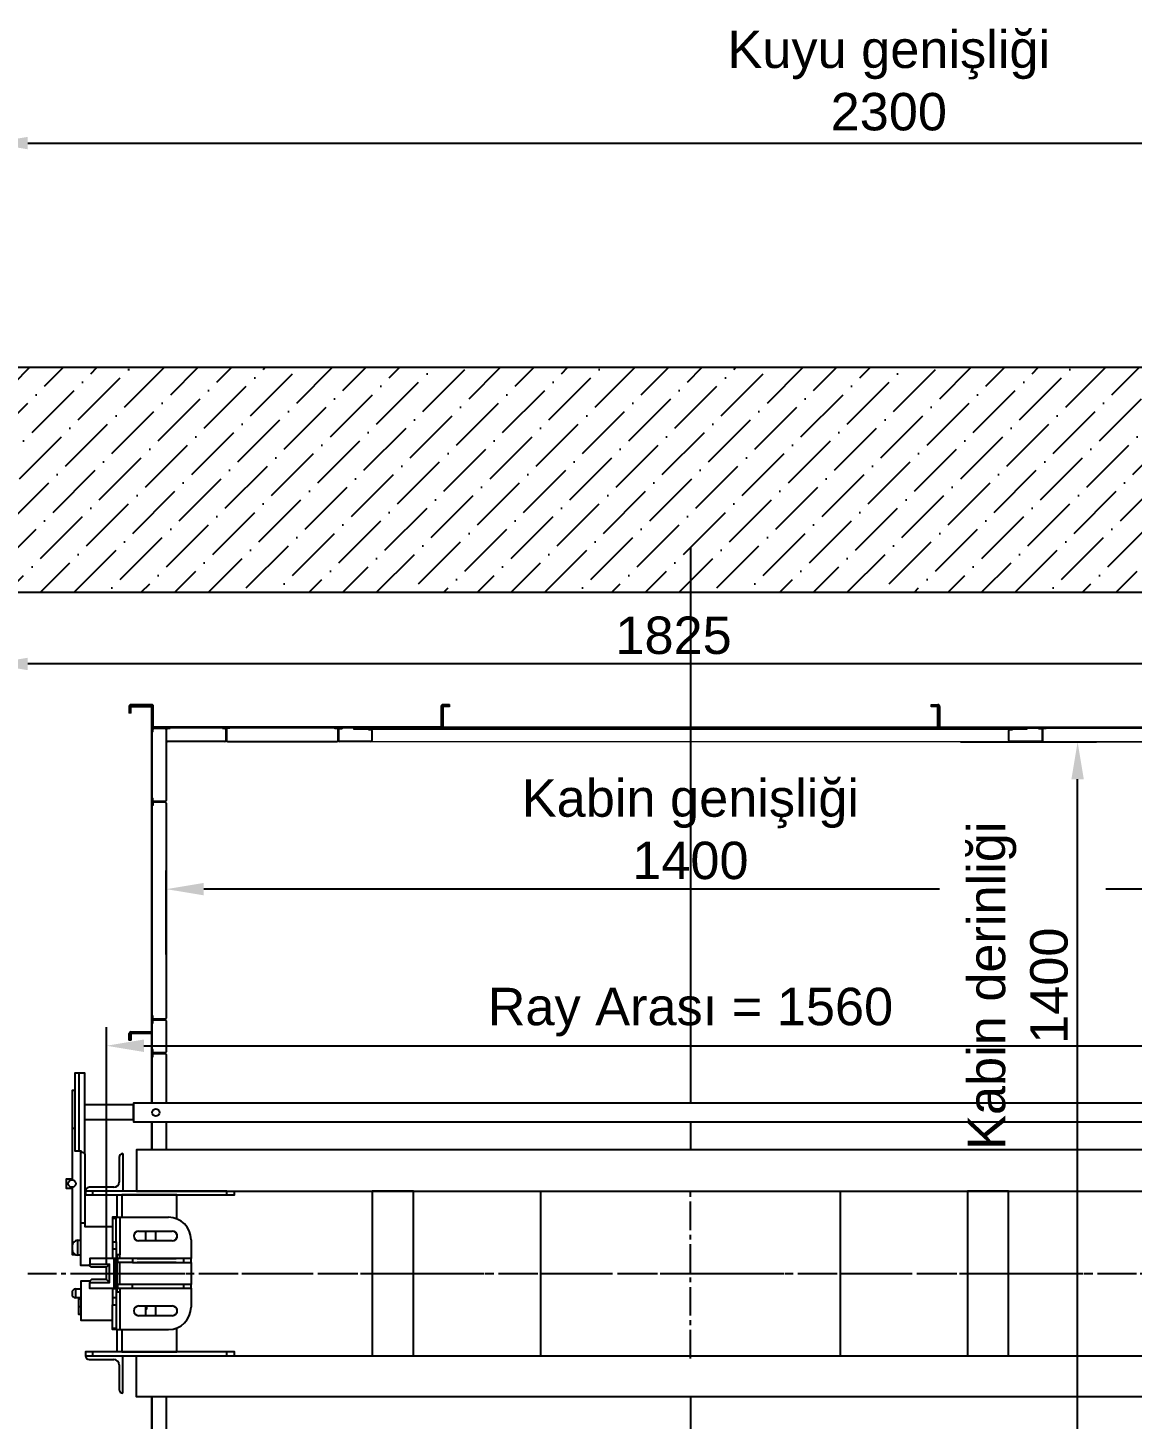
# Model space of a CAD drawing. Header units: millimetres. Extents: x 3597 to 10061, y -6057 to 13883.
# Drawn here: x 4447 to 5922, y 3723 to 5582 of the extents above; entities that cross this region are included whole.
import ezdxf

# ---------------------------------------------------------------- set-up
doc = ezdxf.new("R2010")
doc.units = ezdxf.units.MM
doc.set_wipeout_variables(frame=1)
doc.linetypes.add('CENTER2', pattern=[28.575, 19.05, -3.175, 3.175, -3.175])
doc.linetypes.add('CENTERX2', pattern=[4, 2.5, -0.5, 0.5, -0.5])
for name, color, linetype in [('EKSEN', 253, 'CENTERX2'), ('TAŞIYICI BETONARME', 232, 'Continuous'), ('TUĞLA DUVAR', 251, 'Continuous')]:
    doc.layers.add(name, color=color, linetype=linetype)
doc.styles.get("Standard").update_dxf_attribs({"font": 'arial.ttf'})
doc.dimstyles.new('DimStyleALP', dxfattribs={"dimscale": 20, "dimtxt": 2.5, "dimasz": 2.5, "dimexe": 1.25, "dimexo": 0.625, "dimtad": 1, "dimdsep": 46, "dimtxsty": 'Standard', "dimcen": 2.5, "dimclrd": 60, "dimclre": 60, "dimadec": 0, "dimazin": 0, "dimtfac": 1, "dimtofl": 0, "dimtmove": 0, "dimatfit": 3, "dimfxl": 1, "dimarcsym": 0})
doc.dimstyles.new('M', dxfattribs={"dimscale": 20, "dimtxt": 2.5, "dimasz": 2.5, "dimexe": 1.25, "dimexo": 0.625, "dimtad": 1, "dimdsep": 46, "dimtxsty": 'Standard', "dimcen": 2.5, "dimclrd": 60, "dimclre": 60, "dimadec": 0, "dimazin": 0, "dimtfac": 1, "dimtofl": 0, "dimtmove": 0, "dimatfit": 3, "dimfxl": 1, "dimarcsym": 0})

# ---------------------------------------------------------------- blocks, each defined once
blk = doc.blocks.new('*U62')
blk.add_wipeout([(0, -1.5), (716, -1.518), (716.707, -1.811), (717, -2.518), (717, -29.018), (717.732, -30.786), (719.5, -31.518), (747.5, -31.518), (749.268, -30.786), (750, -29.027), (750, -20.018), (747, -20.018), (747, -27.519), (746.707, -28.226), (746, -28.519), (721, -28.519), (720.293, -28.226), (720, -27.518), (720, 385.982), (720.293, 386.689), (721, 386.982), (747.5, 386.982), (749.268, 387.714), (750, 389.482), (750, 398.482), (747, 398.482), (747, 390.981), (746.707, 390.274), (746, 389.982), (721, 389.982), (720.293, 390.274), (720, 390.987), (720, 1008.982), (720.293, 1009.689), (721, 1009.982), (746, 1009.982), (746.707, 1009.689), (747, 1008.982), (747, 1001.481), (750, 1001.481), (750, 1010.482), (749.268, 1012.249), (747.5, 1012.982), (721, 1012.982), (720.293, 1013.274), (720, 1013.982), (720, 1445.987), (720.293, 1446.689), (721, 1446.982), (746, 1446.981), (746.707, 1446.689), (747, 1445.982), (747, 1438.481), (750, 1438.481), (750, 1447.481), (749.268, 1449.249), (747.5, 1449.981), (719.5, 1449.981), (717.732, 1449.249), (717, 1447.481), (717, 1420.981), (716.707, 1420.274), (716, 1419.982), (334.167, 1420), (333.46, 1420.293), (333.167, 1421), (333.167, 1447.5), (332.434, 1449.268), (330.667, 1450), (321.667, 1450), (321.667, 1447), (329.167, 1447), (329.874, 1446.707), (330.167, 1446), (330.167, 1421), (329.167, 1420), (0, 1420), (-329.167, 1420), (-330.167, 1421), (-330.167, 1446), (-329.874, 1446.707), (-329.167, 1447), (-321.667, 1447), (-321.667, 1450), (-330.667, 1450), (-332.434, 1449.268), (-333.167, 1447.5), (-333.167, 1421), (-333.46, 1420.293), (-334.167, 1420), (-716, 1420.018), (-716.707, 1420.311), (-717, 1421.018), (-717, 1447.518), (-717.732, 1449.286), (-719.5, 1450.018), (-747.5, 1450.018), (-749.268, 1449.286), (-750, 1447.518), (-750, 1438.518), (-747, 1438.518), (-747, 1446.018), (-746.707, 1446.726), (-746, 1447.018), (-721, 1447.018), (-720.293, 1446.726), (-720, 1446.024), (-720, 1014.018), (-720.293, 1013.311), (-721, 1013.018), (-747.5, 1013.018), (-749.268, 1012.286), (-750, 1010.518), (-750, 1001.518), (-747, 1001.518), (-747, 1009.018), (-746.707, 1009.726), (-746, 1010.018), (-721, 1010.018), (-720.293, 1009.726), (-720, 1009.018), (-720, 391.024), (-720.293, 390.311), (-721, 390.018), (-746, 390.018), (-746.707, 390.311), (-747, 391.018), (-747, 398.518), (-750, 398.518), (-750, 389.518), (-749.268, 387.751), (-747.5, 387.018), (-721, 387.018), (-720.293, 386.726), (-720, 386.018), (-720, -27.482), (-720.293, -28.189), (-721, -28.482), (-746, -28.482), (-746.707, -28.189), (-747, -27.482), (-747, -19.981), (-750, -19.981), (-750, -28.99), (-749.268, -30.749), (-747.5, -31.482), (-719.5, -31.482), (-717.732, -30.749), (-717, -28.981), (-717, -2.482), (-716.707, -1.774), (-716, -1.482)])
at = {"color": 7, "linetype": 'Continuous', "lineweight": 15}
for p, q in [((-719.5, 1450.018), (-747.5, 1450.018)), ((-321.667, 1450), (-330.667, 1450)), ((-321.667, 1450), (-321.667, 1448.5)), ((321.667, 1450), (330.667, 1450)), ((321.667, 1448.5), (321.667, 1450)), ((-750, 1447.518), (-750, 1438.518)), ((-748.5, 1438.518), (-750, 1438.518)), ((-748.5, 1447.518), (-748.5, 1438.518)), ((-748.5, 1438.518), (-748.5, 1446.018)), ((-747, 1438.518), (-748.5, 1438.518)), ((-719.5, 1448.518), (-747.5, 1448.518)), ((-747, 1438.518), (-747, 1446.018)), ((-746, 1448.518), (-721, 1448.518)), ((-746, 1447.018), (-721, 1447.018)), ((-720, 1014.018), (-720, 1446.024)), ((-718.5, 1421.018), (-718.5, 1447.518)), ((-717, 1421.018), (-717, 1447.518)), ((-333.167, 1447.5), (-333.167, 1421)), ((-331.667, 1447.5), (-331.667, 1421)), ((-331.667, 1446), (-331.667, 1421)), ((-321.667, 1448.5), (-330.667, 1448.5)), ((-330.167, 1446), (-330.167, 1421)), ((-321.667, 1448.5), (-329.167, 1448.5)), ((-321.667, 1447), (-329.167, 1447)), ((-321.667, 1448.5), (-321.667, 1447)), ((321.667, 1448.5), (330.667, 1448.5)), ((321.667, 1447), (321.667, 1448.5)), ((329.167, 1448.5), (321.667, 1448.5)), ((329.167, 1447), (321.667, 1447)), ((330.167, 1421), (330.167, 1446)), ((331.667, 1447.5), (331.667, 1421)), ((331.667, 1421), (331.667, 1446)), ((333.167, 1447.5), (333.167, 1421)), ((-718.5, 1014.018), (-718.5, 1421.018)), ((-718.5, 1413.518), (-718.5, 1416.718)), ((-717.7, 1413.518), (-718.5, 1413.518)), ((-717.7, 1413.518), (-717.7, 1416.718)), ((-716.7, 1418.518), (-701.8, 1418.518)), ((-716.7, 1417.718), (-701.8, 1417.718)), ((-334.167, 1420), (-716, 1420.018)), ((-334.167, 1418.5), (-716, 1418.518)), ((-700.8, 1416.718), (-700.8, 1321.819)), ((-700, 1416.718), (-700, 1321.819)), ((-700, 1401.818), (-700, 1416.718)), ((-699.2, 1401.818), (-699.2, 1416.718)), ((-698.2, 1418.518), (-695, 1418.518)), ((-698.2, 1417.718), (-695, 1417.718)), ((-695, 1418.518), (-695, 1417.718)), ((-625, 1418.518), (-621.8, 1418.518)), ((-625, 1417.718), (-625, 1418.518)), ((-625, 1417.718), (-621.8, 1417.718)), ((-620.8, 1416.718), (-620.8, 1401.818)), ((-620, 1416.718), (-620, 1401.818)), ((-619.2, 1416.718), (-619.2, 1401.818)), ((-615, 1418.518), (-618.2, 1418.518)), ((-615, 1417.718), (-618.2, 1417.718)), ((-615, 1418.518), (-615, 1417.718)), ((-475, 1417.7), (-475, 1418.5)), ((-471.8, 1417.7), (-475, 1417.7)), ((-470.8, 1401.8), (-470.8, 1416.7)), ((-470, 1401.8), (-470, 1416.7)), ((-469.2, 1401.8), (-469.2, 1416.7)), ((-468.2, 1417.7), (-465, 1417.7)), ((-465, 1418.5), (-465, 1417.7)), ((-450, 1418.5), (-450, 1417)), ((-450, 1418.5), (520, 1418.5)), ((-450, 1417), (450, 1417)), ((-430, 1417), (-426.8, 1417)), ((-430, 1416.2), (-430, 1417)), ((-430, 1416.2), (-426.8, 1416.2)), ((-425.8, 1415.2), (-425.8, 1401.8)), ((-425, 1415.2), (-425, 1401.8)), ((-401.8, 1418.5), (-405, 1418.5)), ((-398.2, 1418.5), (-395, 1418.5)), ((-329.167, 1420), (329.167, 1420)), ((-329.167, 1418.5), (329.167, 1418.5)), ((334.167, 1420), (716, 1419.982)), ((334.167, 1418.5), (716, 1418.481)), ((425, 1401.8), (425, 1415.2)), ((425.8, 1401.8), (425.8, 1415.2)), ((426.8, 1417), (430, 1417)), ((426.8, 1416.2), (430, 1416.2)), ((430, 1417), (430, 1416.2)), ((450, 1417), (450, 1418.5)), ((465, 1417.7), (465, 1418.5)), ((465, 1417.7), (468.2, 1417.7)), ((469.2, 1416.7), (469.2, 1401.8)), ((470, 1416.7), (470, 1401.8)), ((470.8, 1416.7), (470.8, 1401.8)), ((475, 1417.7), (471.8, 1417.7)), ((475, 1418.5), (475, 1417.7)), ((485, 1418.481), (488.2, 1418.481)), ((495, 1418.481), (491.8, 1418.481)), ((-698.2, 1400.018), (-700, 1400.018)), ((-621.8, 1400.818), (-698.2, 1400.818)), ((-621.8, 1400.018), (-698.2, 1400.018)), ((-618.2, 1400.818), (-471.8, 1400.8)), ((-618.2, 1400.018), (-471.8, 1400)), ((-426.8, 1400.8), (-468.2, 1400.8)), ((-426.8, 1400), (-468.2, 1400)), ((468.2, 1400.8), (426.8, 1400.8)), ((468.2, 1400), (426.8, 1400)), ((471.8, 1400.8), (618.2, 1400.782)), ((471.8, 1400), (618.2, 1399.982)), ((-718.5, 1325.018), (-717.7, 1325.018)), ((-718.5, 1321.819), (-718.5, 1325.018)), ((-717.7, 1321.819), (-717.7, 1325.018)), ((-701.8, 1320.818), (-716.7, 1320.818)), ((-701.8, 1320.019), (-716.7, 1320.019)), ((-718.5, 1318.219), (-718.5, 1315.018)), ((-717.7, 1315.018), (-718.5, 1315.018)), ((-717.7, 1318.219), (-717.7, 1315.018)), ((-701.8, 1319.218), (-716.7, 1319.218)), ((-700.8, 1318.218), (-700.8, 1030.918)), ((-700, 1318.228), (-700, 1030.918)), ((-717.7, 1034.118), (-718.5, 1034.118)), ((-718.5, 1030.918), (-718.5, 1034.118)), ((-718.5, 1024.118), (-718.5, 1027.318)), ((-718.5, 1024.118), (-717.7, 1024.118)), ((-717.7, 1030.918), (-717.7, 1034.118)), ((-717.7, 1024.118), (-717.7, 1027.318)), ((-701.8, 1029.918), (-716.7, 1029.918)), ((-716.7, 1029.118), (-701.8, 1029.118)), ((-716.7, 1028.319), (-701.8, 1028.319)), ((-700.8, 1027.318), (-700.8, 985.918)), ((-700, 1027.318), (-700, 985.918)), ((-750, 1001.518), (-750, 1010.518)), ((-748.5, 1001.518), (-748.5, 1010.518)), ((-748.5, 1009.018), (-748.5, 1001.518)), ((-747.5, 1013.018), (-721, 1013.018)), ((-747.5, 1011.518), (-721, 1011.518)), ((-747, 1009.018), (-747, 1001.518)), ((-721, 1011.518), (-746, 1011.518)), ((-721, 1010.018), (-746, 1010.018)), ((-720, 391.018), (-720, 1009.018)), ((-718.5, 1009.018), (-718.5, 1014.018)), ((-718.5, 391.018), (-718.5, 1009.018)), ((-750, 1001.518), (-748.5, 1001.518)), ((-748.5, 1001.518), (-747, 1001.518)), ((-717.7, 989.118), (-718.5, 989.118)), ((-718.5, 985.918), (-718.5, 989.118)), ((-717.7, 985.918), (-717.7, 989.118)), ((-718.5, 979.119), (-718.5, 982.318)), ((-718.5, 979.119), (-717.7, 979.119)), ((-717.7, 979.119), (-717.7, 982.318)), ((-701.8, 984.918), (-716.7, 984.918)), ((-716.7, 984.118), (-701.8, 984.118)), ((-716.7, 983.318), (-701.8, 983.318)), ((-700.8, 982.318), (-700.8, 774.318)), ((-700, 982.318), (-700, 774.318)), ((-717.7, 777.518), (-718.5, 777.518)), ((-718.5, 774.318), (-718.5, 777.518)), ((-718.5, 767.518), (-718.5, 770.718)), ((-718.5, 767.518), (-717.7, 767.518)), ((-717.7, 774.318), (-717.7, 777.518)), ((-717.7, 767.518), (-717.7, 770.718)), ((-701.8, 773.318), (-716.7, 773.318)), ((-701.8, 772.518), (-716.7, 772.518)), ((-716.7, 771.718), (-701.8, 771.718)), ((-700.8, 770.718), (-700.8, 729.318)), ((-700, 770.718), (-700, 729.318)), ((-717.7, 732.518), (-718.5, 732.518)), ((-718.5, 729.318), (-718.5, 732.518)), ((-718.5, 722.518), (-718.5, 725.718)), ((-717.7, 729.318), (-717.7, 732.518)), ((-717.7, 722.518), (-717.7, 725.718)), ((-701.8, 728.318), (-716.7, 728.318)), ((-701.8, 727.518), (-716.7, 727.518)), ((-716.7, 726.718), (-701.8, 726.718)), ((-700.8, 725.718), (-700.8, 417.718)), ((-700, 725.718), (-700, 417.718)), ((-718.5, 722.518), (-717.7, 722.518))]:
    blk.add_line(p, q, dxfattribs=at)
blk.add_lwpolyline([(-425, 1400), (-425, 1417), (425, 1417), (425, 1400)], close=True, dxfattribs=at)
for centre, radius, start, end in [((-747.5, 1447.518), 2.5, 90, 180), ((-719.5, 1447.518), 2.5, 0, 90), ((-330.667, 1447.5), 2.5, 90, 180), ((330.667, 1447.5), 2.5, 0, 90), ((-746, 1446.018), 2.5, 90, 180), ((-747.5, 1447.518), 1, 90, 180), ((-746, 1446.018), 1, 90, 180), ((-721, 1446.018), 2.5, 0, 90), ((-721, 1446.018), 1, 0, 90), ((-719.5, 1447.518), 1, 0, 90), ((-330.667, 1447.5), 1, 90, 180), ((-329.167, 1446), 2.5, 90, 180), ((-329.167, 1446), 1, 90, 180), ((329.167, 1446), 2.5, 0, 90), ((329.167, 1446), 1, 0, 90), ((330.667, 1447.5), 1, 0, 90), ((-716, 1421.018), 2.5, 180, 270), ((-716.7, 1416.718), 1.8, 90, 180), ((-716.7, 1416.718), 1, 90, 180), ((-716, 1421.018), 1, 180, 270), ((-701.8, 1416.718), 1.8, 0, 90), ((-701.8, 1416.718), 1, 0, 90), ((-698.2, 1416.718), 1.8, 90, 180), ((-698.2, 1416.718), 1, 90, 180), ((-621.8, 1416.718), 1.8, 0, 90), ((-621.8, 1416.718), 1, 0, 90), ((-618.2, 1416.718), 1.8, 90, 180), ((-618.2, 1416.718), 1, 90, 180), ((-471.8, 1416.7), 1.8, 0, 90), ((-471.8, 1416.7), 1, 0, 90), ((-468.2, 1416.7), 1.8, 90, 180), ((-468.2, 1416.7), 1, 90, 180), ((-426.8, 1415.2), 1.8, 0, 90), ((-426.8, 1415.2), 1, 0, 90), ((-334.167, 1421), 2.5, 270, 0), ((-334.167, 1421), 1, 270, 0), ((-329.167, 1421), 2.5, 180, 270), ((-329.167, 1421), 1, 180, 270), ((329.167, 1421), 1, 270, 0), ((329.167, 1421), 2.5, 270, 0), ((334.167, 1421), 2.5, 180, 270), ((334.167, 1421), 1, 180, 270), ((426.8, 1415.2), 1.8, 90, 180), ((426.8, 1415.2), 1, 90, 180), ((468.2, 1416.7), 1.8, 0, 90), ((468.2, 1416.7), 1, 0, 90), ((471.8, 1416.7), 1.8, 90, 180), ((471.8, 1416.7), 1, 90, 180), ((-698.2, 1401.818), 1.8, 180, 270), ((-698.2, 1401.818), 1, 180, 270), ((-621.8, 1401.818), 1.8, 270, 0), ((-621.8, 1401.818), 1, 270, 0), ((-618.2, 1401.818), 1.8, 180, 270), ((-618.2, 1401.818), 1, 180, 270), ((-471.8, 1401.8), 1.8, 270, 0), ((-471.8, 1401.8), 1, 270, 0), ((-468.2, 1401.8), 1.8, 180, 270), ((-468.2, 1401.8), 1, 180, 270), ((-426.8, 1401.8), 1, 270, 0), ((-426.8, 1401.8), 1.8, 270, 0), ((426.8, 1401.8), 1.8, 180, 270), ((426.8, 1401.8), 1, 180, 270), ((468.2, 1401.8), 1, 270, 0), ((468.2, 1401.8), 1.8, 270, 0), ((471.8, 1401.8), 1.8, 180, 270), ((471.8, 1401.8), 1, 180, 270), ((-716.7, 1321.818), 1.8, 180, 270), ((-716.7, 1318.218), 1.8, 90, 180), ((-716.7, 1321.818), 1, 180, 270), ((-701.8, 1321.818), 1, 270, 0), ((-701.8, 1321.818), 1.8, 270, 0), ((-701.8, 1318.218), 1.8, 0, 90), ((-716.7, 1318.218), 1, 90, 180), ((-701.8, 1318.218), 1, 0, 90), ((-716.7, 1030.918), 1.8, 180, 270), ((-716.7, 1027.318), 1.8, 90, 180), ((-716.7, 1030.918), 1, 180, 270), ((-716.7, 1027.318), 1, 90, 180), ((-701.8, 1030.918), 1, 270, 0), ((-701.8, 1030.918), 1.8, 270, 0), ((-701.8, 1027.318), 1.8, 0, 90), ((-701.8, 1027.318), 1, 0, 90), ((-747.5, 1010.518), 2.5, 90, 180), ((-746, 1009.018), 2.5, 90, 180), ((-747.5, 1010.518), 1, 90, 180), ((-746, 1009.018), 1, 90, 180), ((-721, 1014.018), 2.5, 270, 0), ((-721, 1014.018), 1, 270, 0), ((-721, 1009.018), 2.5, 0, 90), ((-721, 1009.018), 1, 0, 90), ((-716.7, 985.918), 1.8, 180, 270), ((-716.7, 985.918), 1, 180, 270), ((-701.8, 985.918), 1, 270, 0), ((-701.8, 985.918), 1.8, 270, 0), ((-716.7, 982.318), 1.8, 90, 180), ((-716.7, 982.318), 1, 90, 180), ((-701.8, 982.318), 1.8, 0, 90), ((-701.8, 982.318), 1, 0, 90), ((-716.7, 774.318), 1.8, 180, 270), ((-716.7, 770.718), 1.8, 90, 180), ((-716.7, 774.318), 1, 180, 270), ((-716.7, 770.718), 1, 90, 180), ((-701.8, 774.318), 1, 270, 0), ((-701.8, 774.318), 1.8, 270, 0), ((-701.8, 770.718), 1.8, 0, 90), ((-701.8, 770.718), 1, 0, 90), ((-716.7, 729.318), 1.8, 180, 270), ((-716.7, 725.718), 1.8, 90, 180), ((-716.7, 729.318), 1, 180, 270), ((-716.7, 725.718), 1, 90, 180), ((-701.8, 729.318), 1, 270, 0), ((-701.8, 729.318), 1.8, 270, 0), ((-701.8, 725.718), 1.8, 0, 90), ((-701.8, 725.718), 1, 0, 90)]:
    blk.add_arc(centre, radius, start, end, dxfattribs=at)
at = {"layer": 'EKSEN', "linetype": 'CENTER2', "ltscale": 10}
for p, q in [((0, 1659.25), (0, -140.033)), ((0, 1559.25), (0, 0))]:
    blk.add_line(p, q, dxfattribs=at)
blk = doc.blocks.new('*D64')
at = {"color": 60, "linetype": 'ByBlock', "lineweight": -2, "transparency": 16777216}
for p, q in [((-780, 12.5), (-780, 329.1)), ((780, 12.5), (780, 329.1)), ((-730, 304.1), (730, 304.1))]:
    blk.add_line(p, q, dxfattribs=at)
at = {"color": 60, "transparency": 16777216}
for points in [[(-730, 312.4), (-730, 295.8), (-780, 304.1)], [(730, 312.4), (730, 295.8), (780, 304.1)]]:
    blk.add_solid(points, dxfattribs=at)
at = {"layer": 'Defpoints', "color": 0, "transparency": 16777216}
for p in [(780, 304.1), (-780, 0), (780, 0)]:
    blk.add_point(p, dxfattribs=at)
at = {"color": 0, "transparency": 16777216, "insert": (0, 349), "char_height": 50, "attachment_point": 5}
blk.add_mtext('Ray Arası = 1560', dxfattribs=at)
blk = doc.blocks.new('*U60')
at = {"layer": 'EKSEN', "color": 0, "linetype": 'CENTER2', "ltscale": 2, "transparency": 16777216}
blk.add_line((0, -113.5), (0, 113.5), dxfattribs=at)
blk = doc.blocks.new('*D68')
at = {"color": 60, "linetype": 'ByBlock', "lineweight": -2, "transparency": 16777216}
for p, q in [((-1150, 937.5), (-1150, 1550)), ((1150, 937.5), (1150, 1550)), ((-1100, 1525), (1100, 1525))]:
    blk.add_line(p, q, dxfattribs=at)
at = {"color": 60, "transparency": 16777216}
for points in [[(-1100, 1533.3), (-1100, 1516.7), (-1150, 1525)], [(1100, 1533.3), (1100, 1516.7), (1150, 1525)]]:
    blk.add_solid(points, dxfattribs=at)
at = {"layer": 'Defpoints', "color": 0, "transparency": 16777216}
for p in [(1150, 1525), (-1150, 925), (1150, 925)]:
    blk.add_point(p, dxfattribs=at)
at = {"color": 0, "transparency": 16777216, "insert": (50, 1608.3), "char_height": 50, "attachment_point": 5}
blk.add_mtext('Kuyu genişliği\\P2300', dxfattribs=at)
blk = doc.blocks.new('*U81')
at = {"layer": 'EKSEN', "linetype": 'CENTER2', "ltscale": 2}
blk.add_line((-1665, 0), (105, 0), dxfattribs=at)
blk = doc.blocks.new('*D84')
at = {"color": 60, "linetype": 'ByBlock', "lineweight": -2, "transparency": 16777216}
for p, q in [((5692.8, 4628), (5874.1, 4628)), ((5849.1, 3278), (5849.1, 4578)), ((5692.8, 3228), (5874.1, 3228))]:
    blk.add_line(p, q, dxfattribs=at)
at = {"color": 60, "transparency": 16777216}
for points in [[(5840.8, 4578), (5857.4, 4578), (5849.1, 4628)], [(5840.8, 3278), (5857.4, 3278), (5849.1, 3228)]]:
    blk.add_solid(points, dxfattribs=at)
at = {"layer": 'Defpoints', "color": 0, "transparency": 16777216}
for p in [(5680.3, 4628), (5849.1, 4628), (5680.3, 3228)]:
    blk.add_point(p, dxfattribs=at)
at = {"color": 0, "transparency": 16777216, "insert": (5769.4, 4302.3), "char_height": 50, "attachment_point": 5, "rotation": 90}
blk.add_mtext('Kabin derinliği^M^J1400', dxfattribs=at)
blk = doc.blocks.new('*D85')
at = {"color": 60, "linetype": 'ByBlock', "lineweight": -2, "transparency": 16777216}
for p, q in [((4631.9, 4343.8), (4631.9, 4456.3)), ((6031.9, 4343.8), (6031.9, 4456.3)), ((5664.7, 4431.3), (4681.9, 4431.3)), ((5981.9, 4431.3), (5886.6, 4431.3))]:
    blk.add_line(p, q, dxfattribs=at)
at = {"color": 60, "transparency": 16777216}
for points in [[(4681.9, 4439.6), (4681.9, 4423), (4631.9, 4431.3)], [(5981.9, 4439.6), (5981.9, 4423), (6031.9, 4431.3)]]:
    blk.add_solid(points, dxfattribs=at)
at = {"layer": 'Defpoints', "color": 0, "transparency": 16777216}
for p in [(4631.9, 4431.3), (4631.9, 4331.3), (6031.9, 4331.3)]:
    blk.add_point(p, dxfattribs=at)
at = {"color": 0, "transparency": 16777216, "insert": (5331.9, 4511), "char_height": 50, "attachment_point": 5}
blk.add_mtext('Kabin genişliği^M^J1400', dxfattribs=at)
blk = doc.blocks.new('*D92')
at = {"color": 60, "linetype": 'ByBlock', "lineweight": -2, "transparency": 16777216}
for p, q in [((6221.9, 4815.5), (6221.9, 4707.1)), ((4396.9, 4770.3), (4396.9, 4707.1)), ((6171.9, 4732.1), (4446.9, 4732.1))]:
    blk.add_line(p, q, dxfattribs=at)
at = {"color": 60, "transparency": 16777216}
for points in [[(4446.9, 4740.4), (4446.9, 4723.8), (4396.9, 4732.1)], [(6171.9, 4740.4), (6171.9, 4723.8), (6221.9, 4732.1)]]:
    blk.add_solid(points, dxfattribs=at)
at = {"layer": 'Defpoints', "color": 0, "transparency": 16777216}
for p in [(6221.9, 4828), (4396.9, 4782.8), (4396.9, 4732.1)]:
    blk.add_point(p, dxfattribs=at)
at = {"color": 0, "transparency": 16777216, "insert": (5309.4, 4770.1), "char_height": 50, "attachment_point": 5}
blk.add_mtext('1825', dxfattribs=at)
blk = doc.blocks.new('*U63')
blk.add_wipeout([(0, 202.5), (0, 227.5), (744, 227.5), (744, 225), (809, 225), (809, 267.5), (822, 267.5), (822, 244.318), (826, 244.318), (826, 126), (834, 126), (834, 114), (826, 114), (826, 25.325), (822.105, 25.325), (818, 24.191), (814, 24.191), (814, 10.582), (814, 10.5), (802, 10.5), (802, 10.25), (800, 8.25), (780, 8.25), (780, -8.25), (800, -8.25), (802, -10.25), (802, -10.5), (814, -10.5), (814, -20.789), (821, -20.789), (823.483, -21.449), (825.32, -23.273), (826, -25.789), (826, -27.789), (825.364, -30.229), (823.475, -32.134), (821, -32.789), (814, -32.789), (814, -33.808), (817, -33.808), (817, -54.797), (816.815, -54.834), (814, -54.834), (814, -62.5), (772, -62.5), (772, -75), (766, -75), (766, -105), (808, -105), (808, -110), (807.287, -112.574), (805.5, -114.33), (803, -115), (770, -115), (766.541, -115.915), (763.914, -118.541), (763, -122), (763, -155), (762.319, -157.519), (760.509, -159.325), (758, -160), (758, -110), (740, -110), (740, -165), (0, -165), (0, 165), (740, 165), (740, 110), (758, 110), (758, 160), (760.488, 159.337), (762.32, 157.518), (763, 155), (763, 122), (764.018, 118.365), (766.643, 115.858), (770, 115), (803, 115), (805.413, 114.379), (807.228, 112.669), (808, 110), (808, 105), (766, 105), (766, 75), (772, 75), (772, 62.5), (808.922, 62.5), (809, 62.559), (809, 205), (744, 205), (744, 202.5)])
at = {"color": 7, "linetype": 'Continuous', "lineweight": 25}
blk.add_line((200, 110), (200, -110), dxfattribs=at)
blk.add_lwpolyline([(370, 110), (370, -110), (425, -110), (425, 110)], close=True, dxfattribs=at)
blk.add_wipeout([(0, 202.5), (0, 227.5), (-744, 227.5), (-744, 225), (-809, 225), (-809, 267.5), (-822, 267.5), (-822, 244.318), (-826, 244.318), (-826, 126), (-834, 126), (-834, 114), (-826, 114), (-826, 25.325), (-822.105, 25.325), (-818, 24.191), (-814, 24.191), (-814, 10.582), (-814, 10.5), (-802, 10.5), (-802, 10.25), (-800, 8.25), (-780, 8.25), (-780, -8.25), (-800, -8.25), (-802, -10.25), (-802, -10.5), (-814, -10.5), (-814, -20.789), (-821, -20.789), (-823.483, -21.449), (-825.32, -23.273), (-826, -25.789), (-826, -27.789), (-825.364, -30.229), (-823.475, -32.134), (-821, -32.789), (-814, -32.789), (-814, -33.808), (-817, -33.808), (-817, -54.797), (-816.815, -54.834), (-814, -54.834), (-814, -62.5), (-772, -62.5), (-772, -75), (-766, -75), (-766, -105), (-808, -105), (-808, -110), (-807.287, -112.574), (-805.5, -114.33), (-803, -115), (-770, -115), (-766.541, -115.915), (-763.914, -118.541), (-763, -122), (-763, -155), (-762.319, -157.519), (-760.509, -159.325), (-758, -160), (-758, -110), (-740, -110), (-740, -165), (0, -165), (0, 165), (-740, 165), (-740, 110), (-758, 110), (-758, 160), (-760.488, 159.337), (-762.32, 157.518), (-763, 155), (-763, 122), (-764.018, 118.365), (-766.643, 115.858), (-770, 115), (-803, 115), (-805.413, 114.379), (-807.228, 112.669), (-808, 110), (-808, 105), (-766, 105), (-766, 75), (-772, 75), (-772, 62.5), (-808.922, 62.5), (-809, 62.559), (-809, 205), (-744, 205), (-744, 202.5)])
for p, q in [((-744, 225), (-809, 225)), ((-744, 205), (-744, 225)), ((-744, 205), (-809, 205)), ((-763, 155), (-763, 122)), ((-770, 115), (-803, 115)), ((-798, 105), (-798, 110)), ((-766, 105), (-766, 75)), ((-200, -110), (-200, 110)), ((-762, 75), (-762, 25)), ((-814, 67.5), (-809, 67.5)), ((-772, 73.588), (-767, 73.588)), ((-737, 56.5), (-692, 56.5)), ((-692, 43.5), (-737, 43.5)), ((-686, 52.5), (-686, 47.5)), ((-772, 32.688), (-767, 32.688)), ((-767, -20), (-767, 20)), ((-766, 25), (-766, 19.75)), ((-765.242, 19.75), (-765.242, 14.75)), ((-676.962, 19.75), (-676.962, 14.75)), ((-667, 14.75), (-667, 19.75)), ((-766, 14.75), (-766, -14.75)), ((-762, -14.75), (-762, 14.75)), ((-765.242, -14.75), (-765.242, -19.75)), ((-745.4, -19.75), (-745.4, -14.75)), ((-676.962, -14.75), (-676.962, -19.75)), ((-667, -19.75), (-667, -14.75)), ((-826, -25.789), (-826, -27.789)), ((-767, -32.688), (-772, -32.688)), ((-762, -25), (-767, -25)), ((-766, -19.75), (-766, -25)), ((-737, -43.5), (-692, -43.5)), ((-686, -47.5), (-686, -52.5)), ((-767, -73.588), (-772, -73.588)), ((-692, -56.5), (-737, -56.5)), ((-766, -75), (-766, -105)), ((-798, -110), (-798, -105)), ((-758, -160), (-758, -110)), ((-803, -115), (-770, -115)), ((-763, -122), (-763, -155))]:
    blk.add_line(p, q, dxfattribs=at)
for points in [[(-809, 159.274), (-809, 267.5), (-817, 267.5), (-822, 267.5), (-822, 163.903), (-817, 163.903)], [(-817, 267.5), (-817, 163.903), (-814, 163.903), (-814, 162.316)], [(-822, 244.318), (-826, 244.318), (-826, 193.403)], [(-822, 193.403), (-826, 193.403), (-826, 125)], [(-758, 160), (-758, 110), (-808, 110), (-808, 105), (-798, 105), (-619, 105), (-609, 105), (-609, 110)], [(-826, 126), (-834, 126), (-834, 114), (-826, 114)], [(-826, 115), (-826, 36.191), (-826, 32.191), (-826, 25.325), (-822.105, 25.325)], [(-619, 105), (-619, 110), (-758, 110)], [(-767, 75), (-772, 75), (-772, 73.588), (-772, 42.217), (-767, 42.217), (-767, 73.588), (-767, 75), (-762, 75), (-697, 75)], [(-727.5, 43.5), (-727.5, 56), (-727.481, 56.5)], [(-714.519, 56.5), (-714.5, 56), (-714.5, 43.5)], [(-767, 42.217), (-767, 32.688), (-767, 20), (-770, 20), (-802, 20), (-802, 12.25)], [(-772, 42.217), (-772, 32.688), (-772, 20)], [(-667, 45), (-667, 19.75), (-676.962, 19.75), (-745.4, 19.75), (-745.4, 14.75), (-676.962, 14.75), (-667, 14.75), (-667, -14.75), (-676.962, -14.75), (-745.4, -14.75), (-765.242, -14.75), (-767, -14.75)], [(-770, 20), (-770, -20), (-767, -20), (-767, -32.688), (-767, -42.217)], [(-762, 19.75), (-762, 25), (-767, 25)], [(-745.4, 19.75), (-765.242, 19.75), (-767, 19.75)], [(-739, 19.75), (-739, 20), (-687, 20), (-687, 19.75)], [(-745.4, 14.75), (-765.242, 14.75), (-767, 14.75)], [(-687, 14.75), (-687, 14.5), (-739, 14.5), (-739, 14.75)], [(-802, -10.5), (-814, -10.5), (-814, -62.5), (-772, -62.5)], [(-739, -14.75), (-739, -14.5), (-687, -14.5), (-687, -14.75)], [(-772, -20), (-772, -32.688), (-772, -42.217)], [(-767, -19.75), (-765.242, -19.75), (-745.4, -19.75), (-676.962, -19.75), (-667, -19.75), (-667, -45)], [(-762, -19.75), (-762, -25), (-762, -75), (-697, -75)], [(-687, -19.75), (-687, -20), (-739, -20), (-739, -19.75)], [(-767, -75), (-772, -75), (-772, -73.588), (-772, -42.217), (-767, -42.217), (-767, -73.588), (-767, -75), (-762, -75)], [(-727.481, -56.5), (-727.5, -56), (-727.5, -43.5)], [(-727.5, -47.2), (-726, -47.2), (-726, -43.5)], [(-714.5, -43.5), (-714.5, -56), (-714.519, -56.5)], [(-609, -110), (-609, -105), (-619, -105)]]:
    blk.add_lwpolyline(points, dxfattribs=at)
blk.add_lwpolyline([(744, 227.5), (-744, 227.5), (-744, 202.5), (744, 202.5)], close=True)
for points in [[(-740, 110), (740, 110), (740, 165), (-740, 165)], [(-425, -110), (-370, -110), (-370, 110), (-425, 110)], [(-758, -110), (-619, -110), (-619, -105), (-798, -105), (-808, -105), (-808, -110)], [(740, -110), (740, -165), (-740, -165), (-740, -110)]]:
    blk.add_lwpolyline(points, close=True, dxfattribs=at)
at = {"color": 8, "linetype": 'Continuous', "lineweight": 25}
for points in [[(-686, 72.911), (-686, 105), (-759.5, 105), (-759.5, 75)], [(-814, 24.191), (-818, 24.191), (-818, 44.191), (-814, 44.191)], [(-814, -32.789), (-821, -32.789), (-821, -20.789), (-814, -20.789)], [(-759.5, -75), (-759.5, -105), (-686, -105), (-686, -72.911)]]:
    blk.add_lwpolyline(points, dxfattribs=at)
at = {"color": 2, "linetype": 'Continuous', "lineweight": 25, "true_color": 0xf1eb1f}
for points in [[(-780, -8.25), (-800, -8.25), (-802, -10.25), (-802, -12.25), (-776, -12.25), (-780, -8.25), (-780, 8.25), (-800, 8.25), (-802, 10.25), (-802, 12.25), (-776, 12.25)], [(-776, -12.25), (-776, 12.25), (-780, 8.25)], [(-770, -20), (-802, -20), (-802, -12.25)]]:
    blk.add_lwpolyline(points, dxfattribs=at)
at = {"color": 7, "linetype": 'Continuous', "lineweight": 25}
for centre in [(-714, 215), (-826, 120)]:
    blk.add_circle(centre, 5, dxfattribs=at)
for centre, radius, start, end in [((-758, 155), 5, 90, 180), ((-803, 110), 5, 90, 180), ((-770, 122), 7, 270, 0), ((-697, 45), 30, 0, 90), ((-737, 50), 6.5, 90, 270), ((-692, 50), 6.5, 270, 90), ((-818, 36.191), 8, 90, 180), ((-818, 32.191), 8, 180, 270), ((-821, -25.789), 5, 90, 180), ((-821, -27.789), 5, 180, 270), ((-737, -50), 6.5, 90, 270), ((-697, -45), 30, 270, 0), ((-692, -50), 6.5, 270, 90), ((-803, -110), 5, 180, 270), ((-770, -122), 7, 0, 90), ((-758, -155), 5, 180, 270)]:
    blk.add_arc(centre, radius, start, end, dxfattribs=at)
for points, knots in [([(-802, 10.5), (-806, 10.5), (-810, 10.5), (-814, 10.5), (-814, 29.5), (-814, 48.5), (-814, 67.5), (-814, 99.105), (-814, 130.711), (-814, 162.316), (-813.214, 162.182), (-811.642, 161.915), (-809.992, 161.146), (-809.122, 160.24), (-809.035, 159.554), (-809, 159.274), (-809, 128.683), (-809, 98.091), (-809, 67.5), (-809, 65.833), (-809, 64.167), (-809, 62.5), (-796.667, 62.5), (-784.333, 62.5), (-772, 62.5)], [0, 0, 0, 0, 1, 1, 1, 2, 2, 2, 3, 3, 3, 3.26684983, 3.53335763, 3.80915435, 4, 4, 4, 5, 5, 5, 6, 6, 6, 7, 7, 7, 7]), ([(-817, -44.313), (-817, -43.53), (-817, -41.963), (-817, -39.629), (-817, -37.588), (-817, -35.932), (-817, -34.745), (-817, -33.95), (-817, -33.855), (-817, -33.808), (-816, -33.808), (-815, -33.808), (-814, -33.808)], [0, 0, 0, 0, 0.16695362, 0.33383011, 0.50046224, 0.6254737, 0.75034364, 0.87517235, 1, 1, 1, 2, 2, 2, 2]), ([(-814, -54.834), (-815, -54.834), (-816, -54.834), (-817, -54.834), (-817, -54.787), (-817, -54.694), (-817, -53.9), (-817, -52.708), (-817, -50.711), (-817, -47.84), (-817, -45.49), (-817, -44.313), (-816, -44.313), (-815, -44.313), (-814, -44.313)], [0, 0, 0, 0, 1, 1, 1, 1.12492493, 1.24983987, 1.37482686, 1.49993663, 1.74954487, 2, 2, 2, 3, 3, 3, 3]), ([(-817, -45.523), (-817, -45.279), (-817, -44.842), (-817, -44.13), (-817, -43.816)], [0, 0, 0, 0, 0.55988196, 1, 1, 1, 1])]:
    blk.add_open_spline(points, degree=3, knots=knots, dxfattribs=at)
at = {"layer": 'EKSEN', "linetype": 'CENTERX2', "ltscale": 20}
blk.add_line((-814, 0), (814, 0), dxfattribs=at)
at = {"layer": 'EKSEN', "linetype": 'CENTER2', "ltscale": 2}
blk.add_blockref('*U60', (0, 0), dxfattribs=at)
dim = blk.add_linear_dim(base=(780, 304.084), p1=(-780, 0), p2=(780, 0), text='Ray Arası = <>', dimstyle='DimStyleALP')
dim.commit()
dim.dimension.update_dxf_attribs({"geometry": '*D64', "text_midpoint": (0, 304.084), "dimtype": 128})
blk = doc.blocks.new('*U67')
at = {"layer": 'TUĞLA DUVAR'}
h = blk.add_hatch(dxfattribs=at)
h.set_pattern_fill('ANSI36', color=256, scale=10)
h.set_pattern_definition([(45, (-1250, -1200), (16.83798, 61.73926), [79.375, -15.875, 0, -15.875])])
h.paths.add_polyline_path([(1150, -1125), (1450, -1125), (1450, 1225), (-1450, 1225), (-1450, -1125), (-1150, -1125), (-1150, 925), (1150, 925)])
at = {"layer": 'TAŞIYICI BETONARME'}
blk.add_lwpolyline([(1150, -1125), (1450, -1125), (1450, 1225), (-1450, 1225), (-1450, -1125), (-1150, -1125), (-1150, 925), (1150, 925)], close=True, dxfattribs=at)
dim = blk.add_linear_dim(base=(1150, 1525), p1=(-1150, 925), p2=(1150, 925), text='Kuyu genişliği\\P<>', dimstyle='DimStyleALP')
dim.commit()
dim.dimension.update_dxf_attribs({"geometry": '*D68', "text_midpoint": (50, 1525), "dimtype": 128})

msp = doc.modelspace()

# ---------------------------------------------------------------- block references
msp.add_blockref('*U62', (5331.911, 3227.979))

# ---------------------------------------------------------------- next in the draw order: block references
msp.add_blockref('*U63', (5331.911, 3917.979))

# ---------------------------------------------------------------- next in the draw order: dimensions: what is measured, and where the dimension line sits
dim = msp.add_linear_dim(base=(4396.911, 4732.102), p1=(6221.911, 4827.979), p2=(4396.911, 4782.784), dimstyle='M')
dim.commit()
dim.dimension.update_dxf_attribs({"geometry": '*D92', "text_midpoint": (5309.411, 4770.131)})

# ---------------------------------------------------------------- next in the draw order: block references
msp.add_blockref('*U67', (5546.911, 3902.979))

# ---------------------------------------------------------------- next in the draw order: dimensions: what is measured, and where the dimension line sits
dim = msp.add_aligned_dim(p1=(6031.911, 4331.3), p2=(4631.911, 4331.3), distance=-100, text='Kabin genişliği^M^J<>', dimstyle='M')
dim.commit()
dim.dimension.update_dxf_attribs({"geometry": '*D85', "text_midpoint": (5331.911, 4510.996)})

# ---------------------------------------------------------------- next in the draw order: block references
msp.add_blockref('*U81', (6111.911, 3917.979))

# ---------------------------------------------------------------- next in the draw order: dimensions: what is measured, and where the dimension line sits
dim = msp.add_linear_dim(base=(5849.096, 4627.979), p1=(5680.259, 3227.979), p2=(5680.259, 4627.979), angle=90, text='Kabin derinliği^M^J<>', dimstyle='M')
dim.commit()
dim.dimension.update_dxf_attribs({"geometry": '*D84', "text_midpoint": (5849.096, 4302.282), "dimtype": 161})

doc.saveas('drawing.dxf')
